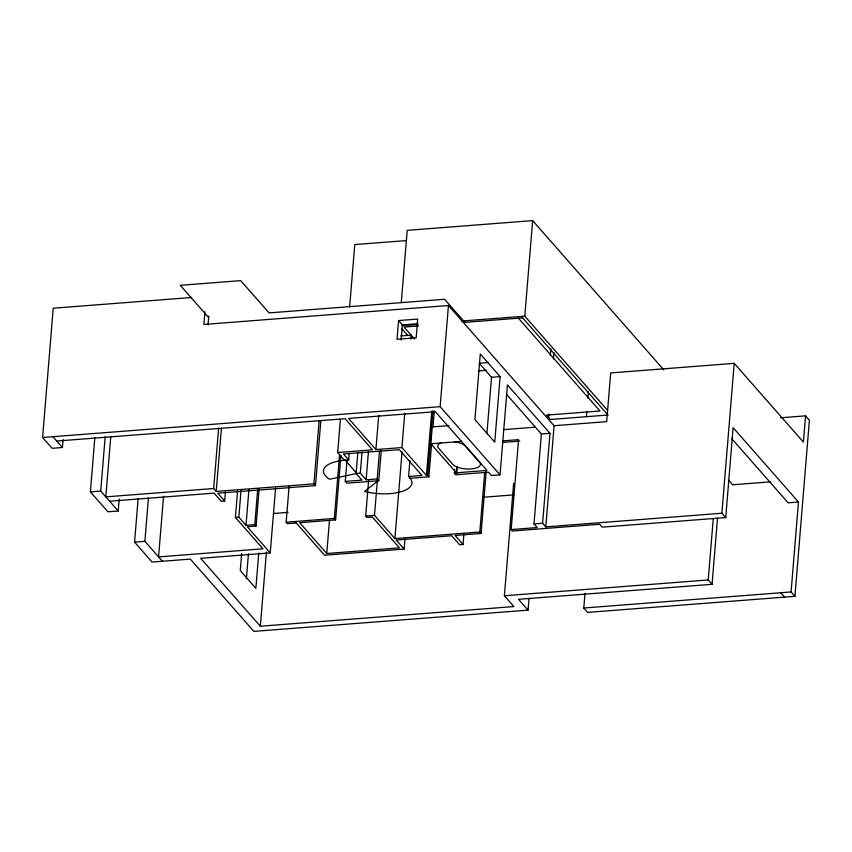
<?xml version="1.0" encoding="UTF-8"?>
<svg xmlns="http://www.w3.org/2000/svg" width="852" height="852" viewBox="0 0 852 852"><rect width="100%" height="100%" fill="white"/><g stroke="black" fill="none" stroke-linecap="round" stroke-linejoin="round"><path stroke-width="1.28" d="M63.08 439.568L62.43 447.502L52.1 448.301L42.6 437.491L53.229 308.222L191.689 297.486M119.205 499.091L118.226 510.998L107.906 511.796L90.387 491.87L94.849 437.651M118.226 510.998L100.717 491.072L105.169 436.852M110.792 436.437L105.818 496.876L213.66 488.515L216.216 491.423L313.93 483.851L315.485 485.619L217.782 493.202L224.651 501.019L221.211 501.285L214.054 493.138L109.652 501.232M529.017 598.296L528.048 610.128L253.843 631.385L190.315 559.093L152.071 562.054L134.563 542.128L138.152 498.495M162.402 561.255L144.883 541.329L148.472 497.685M163.563 496.226L158.568 556.899L262.97 548.805L235.397 517.42L237.57 490.976M204.938 311.694L203.894 324.463L448.45 305.506L554.098 425.712L545.781 526.887L721.889 513.234L725.723 517.59L602.194 527.164L599.638 524.257L512.446 531.02L511.168 529.571L518.57 439.643L502.882 440.857M208.037 324.995L208.772 316.049M213.66 488.515L218.634 428.077M216.216 491.423L221.403 428.354M224.651 501.019L225.418 491.764M513.639 483.35L504.395 595.761L513.894 606.571L260.339 626.22L200.646 558.294L270.244 552.895L247.272 526.76L256.069 526.067L254.791 524.619L245.994 525.301L238.837 517.153L241.01 490.709M241.659 553.587L240.264 570.595L255.856 588.338L258.763 553.012M245.994 525.301L248.912 489.836M246.398 578.678L248.443 553.811M254.791 524.619L257.73 488.92M256.069 526.067L259.115 489.048M260.339 626.22L266.442 552.043M270.244 552.895L275.579 487.994M296.219 522.958L287.422 523.639L286.155 522.191L289.084 486.481M313.93 483.851L319.149 420.366M315.485 485.619L320.821 420.824M368.618 480.443L365.7 516.024L366.978 517.483L372.324 517.068L399.418 547.879L326.753 553.512L329.447 520.668M349.224 453.36L348.692 459.952L344.485 460.282L337.68 452.529L340.395 419.418M349.65 306.837L354.773 244.577L406.329 240.583M326.753 553.512L299.67 522.691L335.613 519.912L334.335 518.453L339.543 455.202M335.613 519.912L340.928 455.33M381.27 450.399L378.778 480.72L346.849 483.19L345.284 481.412L347.03 460.261M345.284 481.412L361.919 480.123L356.104 473.51L357.84 452.423M378.778 480.72L377.223 478.941L366.126 479.804L360.311 473.179L362.047 452.103M366.126 479.804L368.415 451.986M409.876 460.698L408.577 476.513L410.142 478.281L428.875 476.832L427.597 475.373L426.458 475.469L401.92 447.556L375.913 449.568L378.725 415.414M377.223 478.941L379.491 451.262M294.952 521.509L324.58 555.238L404.136 549.071L396.191 540.03L451.645 535.738L459.579 544.769L463.03 544.503L455.085 535.461L481.092 533.448L479.814 531.999L394.913 538.581L374.497 515.343L377.415 479.868M398.576 320.544L397.043 339.277L416.159 337.797L417.704 319.063L398.576 320.544L402.41 324.9L401.175 339.884M401.292 302.332L407.213 230.349L532.649 220.615L663.708 369.747M401.92 447.556L404.753 413.167M410.834 339.117L411.165 335.145L400.674 335.954M394.913 538.581L402.037 451.869M404.136 549.071L404.998 538.56M426.458 475.469L431.751 411.09M427.597 475.373L432.912 410.802M454.702 469.345L454.372 473.307L456.672 473.126L430.856 443.764L432.241 426.895L448.812 425.617M428.875 476.832L431.591 443.881M432.997 426.756L434.296 410.941M454.372 473.307L455.65 474.756L488.537 472.21L491.444 475.512L500.049 474.852L440.133 406.67L448.45 305.506M456.917 466.321L456.384 472.807L486.982 470.432L435.361 411.697L348.553 418.428L375.913 449.568M456.672 473.126L457.098 467.94M463.03 544.503L463.893 533.991M486.897 433.668L491.54 377.276L479.197 363.24L487.802 362.569M479.814 531.999L484.703 472.487M481.092 533.448L486.194 471.294M500.135 376.605L494.746 442.177L474.894 419.589L480.283 354.017L500.135 376.605L491.54 377.276M500.049 474.852L507.441 384.923L549.987 433.327L542.596 523.256L545.781 526.887M607.604 410.398L524.789 316.167L532.649 220.615M511.168 529.571L537.175 527.548L533.991 523.916L541.382 433.987L506.652 394.476M550.307 355.39L550.85 348.841M548.486 419.259L548.912 414.019M553.427 359.054L553.97 352.504M586.378 416.585L586.815 411.346M587.891 398.257L588.423 391.718M780.475 417.789L805.555 415.851L809.4 420.217L794.927 596.325L587.646 612.396L583.801 608.019L584.983 593.567M528.048 610.128L518.548 599.307L712.059 584.312L708.225 579.956L713.241 518.943M712.059 584.312L717.512 517.995M721.889 513.234L734.211 363.357L610.692 372.931L606.688 421.633L554.098 425.712M725.723 517.59L733.114 427.661L798.473 502.03L791.082 591.948L794.927 596.325M805.555 415.851L803.404 442.071L734.211 363.357M378.501 480.39L364.549 491.466A33.537 13.217 4.7 0 0 401.239 491.689A33.537 13.217 4.7 0 0 409.855 477.961M402.41 324.9L417.704 323.717M402.006 325.688L417.917 324.452M461.677 321.055L524.789 316.167M418.566 325.954L404.072 327.072L414.604 339.064M463.35 322.482L522.627 317.881M478.398 370.918L486.322 370.3M42.6 437.491L440.133 406.67M56.754 441.048L345.103 418.694L372.473 449.835L337.68 452.529M608.381 414.988L550.243 419.493L546.42 415.137L599.957 410.994L518.421 318.211M503.34 429.653L534.96 427.203M541.382 433.987L549.987 433.327M430.856 443.764L461.454 441.389M502.85 442.412L519.837 441.091M90.387 491.87L100.717 491.072M356.104 473.51L360.311 473.179M408.577 476.513L421.964 475.469L399.279 449.654L343.441 453.988L348.692 459.952M273.545 513.511L288.072 512.382M483.521 497.227L513.894 494.874M235.397 517.42L238.837 517.153M770.442 481.859L732.624 484.788L728.268 479.836M286.155 522.191L334.335 518.453M365.7 516.024L374.497 515.343M134.563 542.128L144.883 541.329M798.473 502.03L788.143 502.829L731.506 438.375M533.991 523.916L542.596 523.256M504.395 595.761L708.225 579.956M583.801 608.019L791.082 591.948M780.751 592.758L784.596 597.124M521.349 316.433L607.465 414.423M464.883 322.365L444.606 299.286L269.062 312.897L240.701 280.627L180.283 285.313L208.644 317.583M401.867 328.744L407.725 335.411M52.931 436.693L62.43 447.502M440.995 442.784A14.314 5.644 4.7 0 0 438.599 448.195L452.774 464.329A14.314 5.644 4.7 0 0 471.124 468.941A14.314 5.644 4.7 0 0 479.548 462.253L465.362 446.118A14.314 5.644 4.7 0 0 454.372 441.741M356.871 473.446L329.596 479.229A33.537 13.217 4.7 0 1 345.241 460.218L356.871 473.446"/></g></svg>
